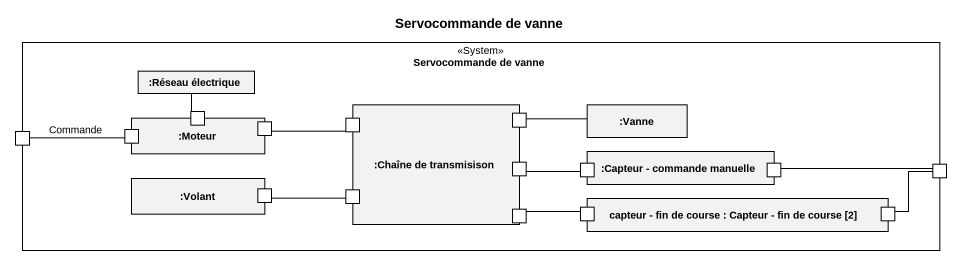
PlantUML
@startuml
title Servocommande de vanne
rectangle "Servocommande de vanne" as Servocommande_de_vanne <<System>> {
  rectangle ":Réseau électrique" as Réseau_électrique
  port " " as port1
  rectangle ":Moteur" as Moteur {
    port " " as port2
    port " " as port3
    port " " as port4
  }
  rectangle ":Chaîne de transmisison" as Chaîne_de_transmisison {
    port " " as port5
    port " " as port6
    port " " as port7
    port " " as port12
    port " " as port13
  }
  rectangle ":Vanne" as Vanne
  rectangle ":Volant" as Volant {
    port " " as port11
  }
  rectangle ":Capteur - commande manuelle" as Capteur_commande_manuelle {
    port " " as port8
    port " " as port9
  }
  port " " as port10
  rectangle "capteur - fin de course : Capteur - fin de course [2]" as capteur_fin_de_course {
    port " " as port14
    port " " as port15
  }
}
port1 -right- port2 : Commande
port3 -up- Réseau_électrique
port4 -right- port5
Vanne -left- port6
port7 -right- port8
port9 -right- port10
port11 -right- port12
port13 -right- port14
port15 -up- port10
@enduml
